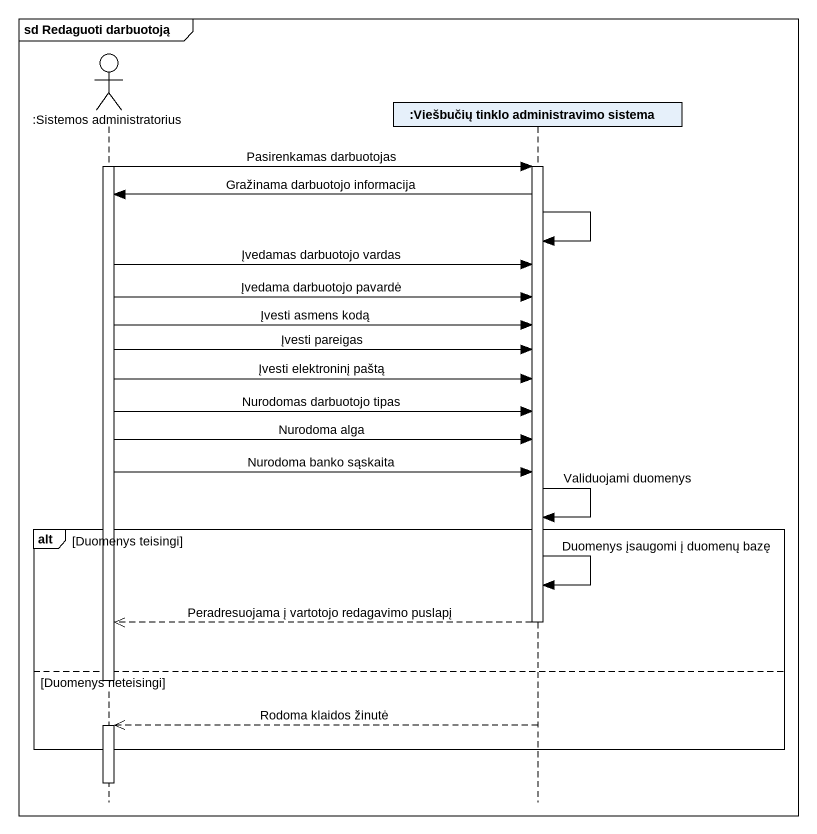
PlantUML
@startuml
mainframe sd Redaguoti darbuotoją
hide footbox
actor ":Sistemos administratorius" as Sistemos_administratorius
participant ":Viešbučių tinklo administravimo sistema" as Viešbučių_tinklo

activate Sistemos_administratorius
Sistemos_administratorius -> Viešbučių_tinklo : Pasirenkamas darbuotojas
activate Viešbučių_tinklo
Viešbučių_tinklo -> Sistemos_administratorius : Gražinama darbuotojo informacija
Viešbučių_tinklo -> Viešbučių_tinklo
Sistemos_administratorius -> Viešbučių_tinklo : Įvedamas darbuotojo vardas
Sistemos_administratorius -> Viešbučių_tinklo : Įvedama darbuotojo pavardė
Sistemos_administratorius -> Viešbučių_tinklo : Įvesti asmens kodą
Sistemos_administratorius -> Viešbučių_tinklo : Įvesti pareigas
Sistemos_administratorius -> Viešbučių_tinklo : Įvesti elektroninį paštą
Sistemos_administratorius -> Viešbučių_tinklo : Nurodomas darbuotojo tipas
Sistemos_administratorius -> Viešbučių_tinklo : Nurodoma alga
Sistemos_administratorius -> Viešbučių_tinklo : Nurodoma banko sąskaita
Viešbučių_tinklo -> Viešbučių_tinklo : Validuojami duomenys
alt Duomenys teisingi
  Viešbučių_tinklo -> Viešbučių_tinklo : Duomenys įsaugomi į duomenų bazę
  Viešbučių_tinklo -->> Sistemos_administratorius : Peradresuojama į vartotojo redagavimo puslapį
  deactivate Viešbučių_tinklo
else Duomenys neteisingi
  deactivate Sistemos_administratorius
  Viešbučių_tinklo -->> Sistemos_administratorius : Rodoma klaidos žinutė
  activate Sistemos_administratorius
end
deactivate Sistemos_administratorius
@enduml
